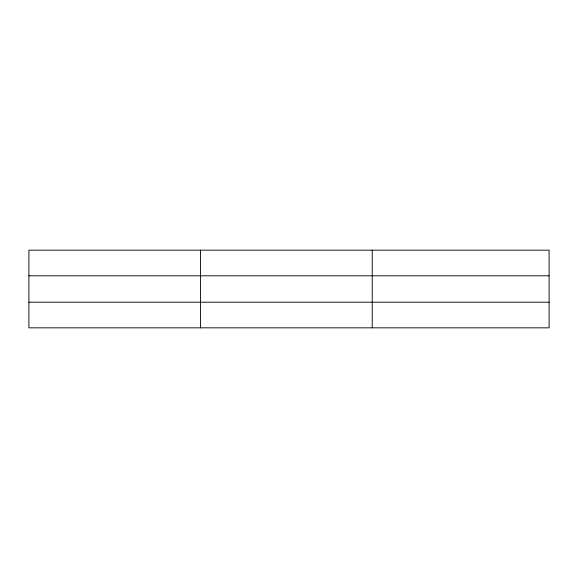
<?xml version="1.0" encoding="UTF-8"?>
<svg xmlns="http://www.w3.org/2000/svg" width="578" height="578" viewBox="0 0 578 578"><rect width="100%" height="100%" fill="white"/><g stroke="black" fill="none" stroke-linecap="round" stroke-linejoin="round"><path stroke-width="0.87" d="M200.566 327.834L200.566 250.166M372.232 327.834L372.232 250.166M549.1 302.2L549.1 327.834L28.9 327.834L28.9 250.166L549.1 250.166L549.1 302.2L28.9 302.2M28.9 275.8L549.1 275.8"/></g></svg>
